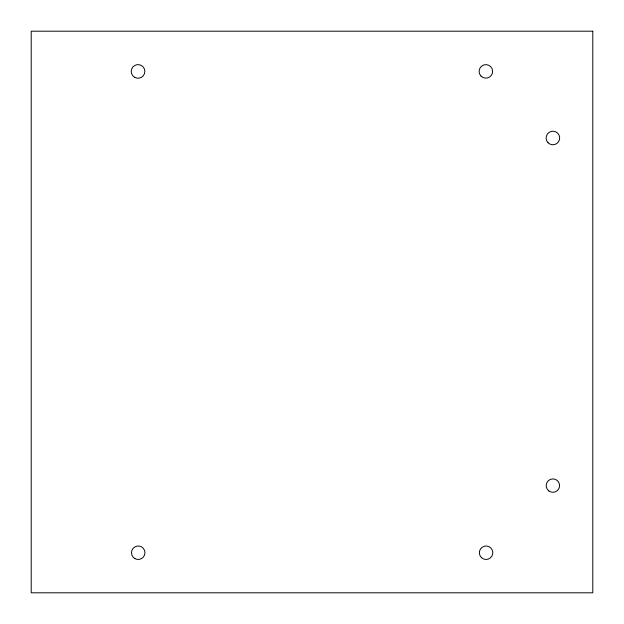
<?xml version="1.0" encoding="UTF-8"?>
<svg xmlns="http://www.w3.org/2000/svg" width="624" height="624" viewBox="0 0 624 624"><rect width="100%" height="100%" fill="white"/><g stroke="black" fill="none" stroke-linecap="round" stroke-linejoin="round"><path stroke-width="0.94" d="M592.8 31.2L31.2 31.2L31.2 592.8L592.8 592.8L592.8 31.2M134.644 77.306A6.809 6.809 0 0 0 144.854 71.409A6.809 6.809 0 0 0 134.644 65.512A6.809 6.809 0 0 0 134.644 77.306M481.088 76.151A6.755 6.755 0 0 0 492.383 73.125A6.755 6.755 0 0 0 484.115 64.857A6.755 6.755 0 0 0 481.088 76.151M548.098 142.787A6.786 6.786 0 0 0 559.447 139.745A6.786 6.786 0 0 0 551.132 131.438A6.786 6.786 0 0 0 548.098 142.787M548.816 490.916A6.7 6.7 0 0 0 559.533 486.463A6.7 6.7 0 0 0 550.321 479.411A6.7 6.7 0 0 0 548.816 490.916M481.51 557.677A6.739 6.739 0 0 0 492.656 554.229A6.739 6.739 0 0 0 484.091 546.296A6.739 6.739 0 0 0 481.51 557.677M134.854 558.566A6.731 6.731 0 0 0 144.955 552.731A6.731 6.731 0 0 0 134.854 546.905A6.731 6.731 0 0 0 134.854 558.566"/></g></svg>
